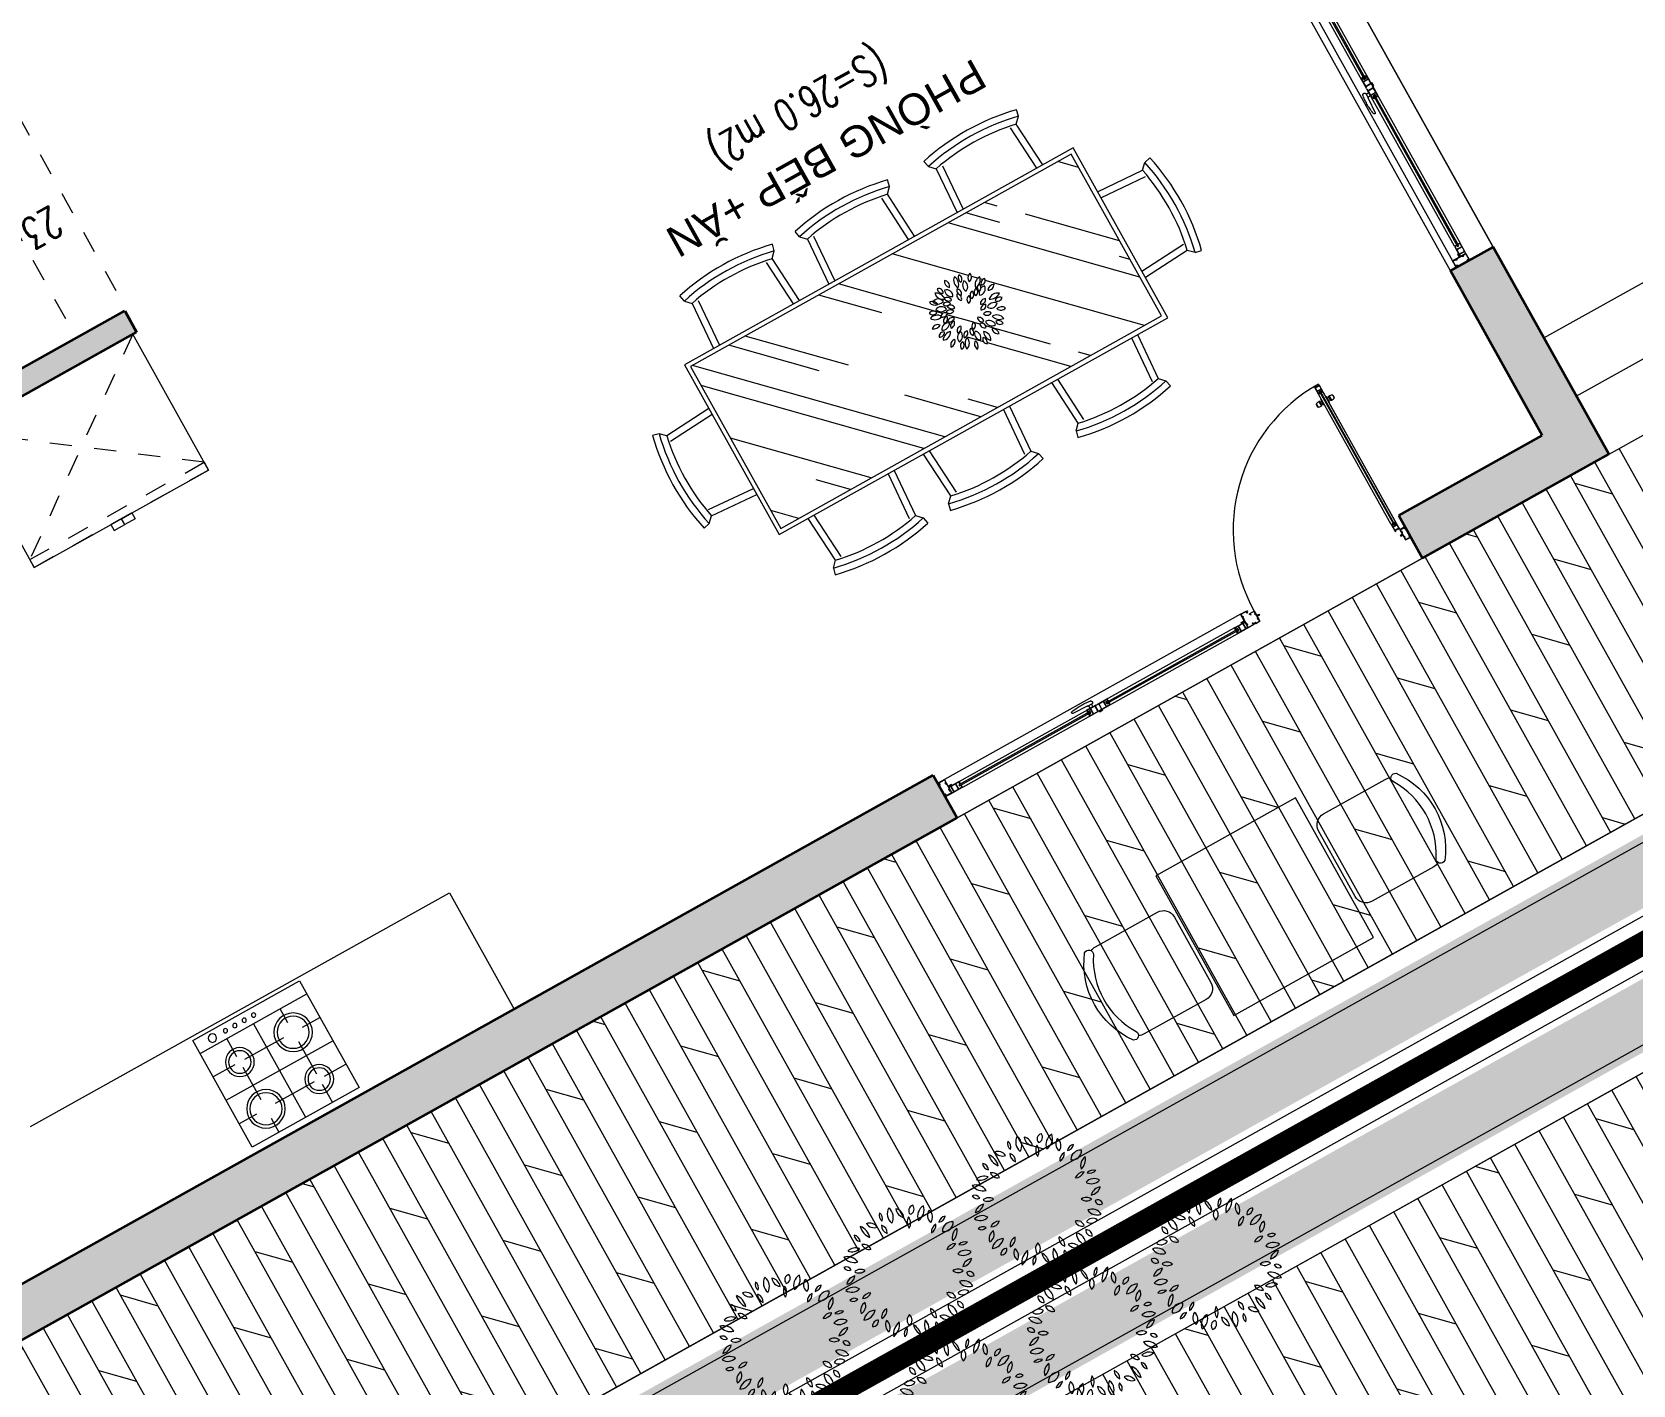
# Model space of a CAD drawing. Header units: millimetres. Extents: x 567980 to 569372, y 2065777 to 2066674.
# Drawn here: x 568990.6 to 568997.81, y 2066354.15 to 2066360.24 of the extents above; entities that cross this region are included whole.
import ezdxf
from ezdxf.enums import TextEntityAlignment as Align

# ---------------------------------------------------------------- set-up
doc = ezdxf.new("R2010")
doc.units = ezdxf.units.MM
for name, pattern in [('CENTER', [3, 1.5, -0.5, 0.5, -0.5]), ('DASHED2', [0.375, 0.25, -0.125]), ('HIDDEN', [0.75, 0.5, -0.25])]:
    doc.linetypes.add(name, pattern=pattern)
for name, color, linetype, lineweight in [('A-DIM', 251, 'Continuous', 15), ('A-HATCH', 251, 'Continuous', 5), ('A-TEXT', 7, 'Continuous', 18), ('A-TUONG', 255, 'Continuous', 35), ('boDnv', 54, 'Continuous', 25), ('E- RANH GIOI', 1, 'CENTER', 13), ('E- THAY', 9, 'Continuous', 20), ('E-Khuat', 251, 'DASHED2', 13), ('E-Manh', 251, 'Continuous', 13), ('i_Cay', 114, 'Continuous', 13), ('i_Hatch', 250, 'Continuous', 13), ('i_ThietBi', 32, 'Continuous', 13), ('LD-CUA', 146, 'Continuous', 13), ('LD-THAY', 9, 'Continuous', 13)]:
    doc.layers.add(name, color=color, linetype=linetype, lineweight=lineweight)
doc.layers.add('ChiaLo', color=128, linetype='CENTER')
doc.layers.add('loKBT', color=42, linetype='Continuous')
doc.styles.add('AA - Arial - Regular', font='arial.ttf', dxfattribs={"height": 250})
doc.styles.add('Dim roman', font='romans.shx', dxfattribs={"width": 0.7})

# ---------------------------------------------------------------- blocks, each defined once
blk = doc.blocks.new('NEN')
at = {"layer": 'ChiaLo', "ltscale": 5}
blk.add_lwpolyline([(407.9785, 44.494), (242.2673, -47.972)], dxfattribs=at)
at = {"layer": 'loKBT'}
for points in [[(293.221, 3.3628), (282.3054, -2.728), (292.0508, -20.1931), (302.9664, -14.1022)], [(302.9664, -14.1022), (292.0508, -20.1931), (301.7962, -37.6581), (312.7118, -31.5672)]]:
    blk.add_lwpolyline(points, close=True, dxfattribs=at)
blk = doc.blocks.new('A$C395E768C')
at = {"layer": 'i_ThietBi'}
for p, q in [((-125, -65.8), (-125, 0)), ((0, -438.6), (0, 0)), ((125, -85.5), (125, 0)), ((-168.9, -109.6), (-250, -109.6)), ((100.9, -109.6), (-81.1, -109.6)), ((149.1, -109.6), (250, -109.6)), ((-125, -304.8), (-125, -153.5)), ((125, -285.1), (125, -133.8)), ((-250, -219.3), (250, -219.3)), ((-149.1, -328.9), (-250, -328.9)), ((-125, -353.1), (-125, -438.6)), ((-100.9, -328.9), (81.1, -328.9)), ((125, -372.8), (125, -438.6)), ((168.9, -328.9), (250, -328.9)), ((-250, -438.6), (250, -438.6))]:
    blk.add_line(p, q, dxfattribs=at)
blk.add_lwpolyline([(250, -500), (250, 0), (-250, 0), (-250, -500)], close=True, dxfattribs=at)
for centre, radius in [((-125, -109.6), 78.9), ((-125, -109.6), 65.8), ((125, -109.6), 59.2), ((125, -109.6), 46.1), ((125, -328.9), 78.9), ((-125, -328.9), 59.2), ((-125, -328.9), 46.1), ((125, -328.9), 65.8), ((-175.4, -469.3), 17.5), ((-114, -469.3), 8.77), ((-70.2, -469.3), 8.77), ((-26.3, -469.3), 8.77), ((17.5, -469.3), 8.77)]:
    blk.add_circle(centre, radius, dxfattribs=at)
blk = doc.blocks.new('A$C33A8190A')
at = {"layer": 'i_ThietBi', "linetype": 'HIDDEN'}
for p, q in [((-899.9, 40), (0, 700)), ((-899.9, 700), (0, 40))]:
    blk.add_line(p, q, dxfattribs=at)
at = {"layer": 'i_ThietBi'}
blk.add_lwpolyline([(-899.9, 700), (0, 700), (0, 0), (-899.9, 0)], close=True, dxfattribs=at)
at = {"layer": 'i_ThietBi', "linetype": 'HIDDEN'}
for points in [[(-899.9, 0), (0, 0), (0, 40), (-899.9, 40)], [(-450, 0), (-504.5, 0), (-504.5, -30.7), (-450, -30.7)], [(-395.4, 0), (-395.4, -30.7), (-450, -30.7), (-450, 0)]]:
    blk.add_lwpolyline(points, close=True, dxfattribs=at)
blk = doc.blocks.new('A$C67F81534')
at = {"color": 2, "linetype": 'Continuous'}
for p, q in [((505, 2254.3), (498, 2284.3)), ((505, 2254.3), (530.4, 2228.3)), ((943.2, 2228.3), (968.5, 2254.3)), ((968.5, 2254.3), (975.6, 2284.3)), ((530.4, 2228.3), (515.4, 2003.6)), ((958.2, 2003.6), (943.2, 2228.3)), ((308.3, 2003.6), (308.3, 0)), ((1183.8, 2003.6), (308.3, 2003.6)), ((1183.8, 0), (1183.8, 2003.6)), ((57.7, 1864.1), (27.6, 1871.1)), ((57.7, 1864.1), (83.7, 1838.7)), ((83.7, 1838.7), (308.3, 1853.7)), ((1408.5, 1838.7), (1183.8, 1853.7)), ((1434.4, 1864.1), (1408.5, 1838.7)), ((1434.4, 1864.1), (1464.5, 1871.1)), ((57.7, 1400.6), (27.6, 1393.5)), ((83.7, 1425.9), (57.7, 1400.6)), ((308.3, 1410.9), (83.7, 1425.9)), ((1183.8, 1410.9), (1408.5, 1425.9)), ((1408.5, 1425.9), (1434.4, 1400.6)), ((1434.4, 1400.6), (1464.5, 1393.5)), ((57.7, 1269.6), (27.6, 1276.6)), ((57.7, 1269.6), (83.7, 1244.3)), ((83.7, 1244.3), (308.3, 1259.2)), ((1408.5, 1244.3), (1183.8, 1259.2)), ((1434.4, 1269.6), (1408.5, 1244.3)), ((1434.4, 1269.6), (1464.5, 1276.6)), ((57.7, 806.1), (27.6, 799)), ((83.7, 831.4), (57.7, 806.1)), ((308.3, 816.4), (83.7, 831.4)), ((1183.8, 816.4), (1408.5, 831.4)), ((1408.5, 831.4), (1434.4, 806.1)), ((1434.4, 806.1), (1464.5, 799)), ((64.2, 608.8), (34.2, 615.8)), ((64.2, 608.8), (90.2, 583.5)), ((90.2, 583.5), (308.3, 598)), ((1401.9, 583.5), (1183.8, 598)), ((1427.9, 608.8), (1401.9, 583.5)), ((1427.9, 608.8), (1458, 615.8)), ((64.2, 145.3), (34.2, 138.2)), ((90.2, 170.6), (64.2, 145.3)), ((308.3, 156.1), (90.2, 170.6)), ((1183.8, 156.1), (1401.9, 170.6)), ((1401.9, 170.6), (1427.9, 145.3)), ((1427.9, 145.3), (1458, 138.2)), ((308.3, 0), (1183.8, 0)), ((530.4, -224.6), (515.4, 0)), ((958.2, 0), (943.2, -224.6)), ((505, -250.6), (498, -280.7)), ((505, -250.6), (530.4, -224.6)), ((943.2, -224.6), (968.5, -250.6)), ((968.5, -250.6), (975.6, -280.7))]:
    blk.add_line(p, q, dxfattribs=at)
at = {"color": 8, "linetype": 'Continuous'}
for p, q in [((561.2, 2226.2), (546.4, 2003.6)), ((328.9, 1983), (328.9, 20.6)), ((1163.2, 1983), (328.9, 1983)), ((1163.2, 20.6), (1163.2, 1983)), ((85.8, 1807.9), (308.3, 1822.7)), ((1406.4, 1807.9), (1183.8, 1822.7)), ((308.3, 1441.9), (85.8, 1456.7)), ((85.8, 1213.4), (308.3, 1228.3)), ((1406.4, 1213.4), (1183.8, 1228.3)), ((308.3, 847.4), (85.8, 862.2)), ((328.9, 20.6), (1163.2, 20.6)), ((561.2, -222.6), (546.4, 0))]:
    blk.add_line(p, q, dxfattribs=at)
at = {"color": 8}
for p, q in [((927.2, 2003.6), (912.4, 2226.2)), ((328.9, 1245.9), (1066.1, 1983)), ((328.9, 1890.8), (421.2, 1983)), ((328.9, 1517.4), (794.6, 1983)), ((328.9, 1138.4), (1163.2, 1972.7)), ((328.9, 1624.9), (442.4, 1738.4)), ((863.9, 1486.7), (1163.2, 1786)), ((821.5, 1359.4), (1163.2, 1701.2)), ((1183.8, 1441.9), (1406.4, 1456.7)), ((954.4, 1113.3), (1163.2, 1322.2)), ((328.9, 951.7), (581, 1203.8)), ((818.5, 875.6), (1163.2, 1220.3)), ((818.5, 875.6), (1163.2, 1220.3)), ((328.9, 866.9), (425.5, 963.4)), ((911.5, 691.4), (1163.2, 943.1)), ((618.3, 777.2), (671.5, 830.5)), ((716.9, 774), (805, 862.1)), ((716.9, 774), (805, 862.1)), ((1183.8, 847.4), (1406.4, 862.2)), ((328.9, 487.9), (605.3, 764.3)), ((462.2, 519.3), (676.9, 734)), ((524.5, 581.6), (676.9, 734)), ((695.7, 752.8), (714.3, 771.4)), ((695.7, 752.8), (714.3, 771.4)), ((529.2, 20.6), (1163.2, 654.6)), ((864.5, 644.4), (872.2, 652.1)), ((880.2, 660.1), (901.6, 681.5)), ((328.9, 108.8), (855.8, 635.7)), ((92.3, 552.6), (308.3, 567)), ((1050.6, 451.5), (1163.2, 564.1)), ((1399.9, 552.6), (1183.8, 567)), ((1121.3, 426), (1163.2, 468)), ((328.9, 386), (368.9, 426)), ((715.9, 20.6), (1027.9, 332.7)), ((308.3, 187), (92.3, 201.4)), ((1183.8, 187), (1399.9, 201.4)), ((1094.9, 20.6), (1163.2, 89)), ((619.7, 20.6), (654.6, 55.5)), ((927.2, 0), (912.4, -222.6))]:
    blk.add_line(p, q, dxfattribs=at)
at = {"color": 2, "linetype": 'Continuous'}
for centre, radius, start, end in [((736.8, 1266.1), 1045.8, 76.80048, 103.19952), ((736.8, 1266.1), 984, 77.89045, 102.10955), ((1045.8, 1632.3), 1045.8, 166.80048, 193.19952), ((1045.8, 1632.3), 1014.9, 166.80048, 193.19952), ((1045.8, 1632.3), 984, 167.89045, 192.10955), ((446.3, 1632.3), 984, 347.89045, 12.10955), ((446.3, 1632.3), 1045.8, 346.80048, 13.19952), ((1045.8, 1037.8), 1045.8, 166.80048, 193.19952), ((1045.8, 1037.8), 1014.9, 166.80048, 193.19952), ((1045.8, 1037.8), 984, 167.89045, 192.10955), ((446.3, 1037.8), 984, 347.89045, 12.10955), ((446.3, 1037.8), 1045.8, 346.80048, 13.19952), ((1052.4, 377), 1045.8, 166.80048, 193.19952), ((1052.4, 377), 1014.9, 166.80048, 193.19952), ((1052.4, 377), 984, 167.89045, 192.10955), ((439.8, 377), 984, 347.89045, 12.10955), ((439.8, 377), 1014.9, 346.80048, 13.19952), ((439.8, 377), 1045.8, 346.80048, 13.19952), ((736.8, 737.5), 1045.8, 256.80048, 283.19952), ((736.8, 737.5), 984, 257.89045, 282.10955)]:
    blk.add_arc(centre, radius, start, end, dxfattribs=at)
at = {"color": 8, "linetype": 'Continuous'}
for centre, start, end in [((736.8, 1266.1), 76.80048, 103.19952), ((446.3, 1632.3), 346.80048, 13.19952), ((446.3, 1037.8), 346.80048, 13.19952), ((736.8, 737.5), 256.80048, 283.19952)]:
    blk.add_arc(centre, 1014.9, start, end, dxfattribs=at)
at = {"color": 8}
for centre, radius, start, end in [((753.3, 929.5), 23.7, 148.79078, 240.76243), ((726.3, 922.4), 20.5, 318.64093, 70.91228), ((804.4, 929.1), 30.9, 137.03102, 215.07005), ((762.9, 932), 26.2, 308.1934, 43.90767), ((642.9, 859), 20.5, 358.64093, 110.91228), ((659, 881.8), 23.7, 188.79078, 280.76243), ((664.8, 889.8), 26.2, 348.1934, 83.90767), ((698.5, 914.3), 30.9, 177.03102, 255.07005), ((678.3, 844.7), 29.1, 358.57828, 107.9127), ((701.4, 875.7), 32.2, 185.83303, 280.65795), ((747, 917.8), 37.6, 156.03847, 244.43592), ((688.2, 896.2), 44.3, 343.98657, 56.48783), ((764.9, 871.1), 23.2, 171.2967, 266.12163), ((743.2, 853.7), 20.9, 344.04195, 93.37638), ((781.8, 897.6), 32.2, 145.83303, 240.65795), ((744.3, 888.8), 29.1, 318.57828, 67.9127), ((791.2, 856.4), 23.2, 131.2967, 226.12163), ((763.4, 857), 20.9, 304.04195, 53.37638), ((799.1, 887.8), 23.2, 171.2967, 266.12163), ((777.4, 870.4), 20.9, 344.04195, 93.37638), ((825.4, 873.1), 23.2, 131.2967, 226.12163), ((843.8, 900.6), 37.6, 116.03847, 204.43592), ((797.6, 873.7), 20.9, 304.04195, 53.37638), ((784.9, 921.8), 44.3, 303.98657, 16.48783), ((857.6, 862.7), 32.2, 105.83303, 200.65795), ((823.1, 880.1), 29.1, 278.57828, 27.9127), ((856.2, 905.5), 23.7, 108.79078, 200.76243), ((831, 917.4), 20.5, 278.64093, 30.91228), ((894.6, 858.1), 32.2, 105.83303, 200.65795), ((865.2, 901.2), 26.2, 268.1934, 3.90767), ((895.1, 872.4), 30.9, 97.03102, 175.07005), ((860.1, 875.5), 29.1, 278.57828, 27.9127), ((616.8, 794.5), 26.2, 28.1934, 123.90767), ((626.8, 834.8), 30.9, 217.03102, 295.07005), ((630.6, 814.3), 44.3, 23.98657, 96.48783), ((661.7, 868.7), 37.6, 196.03847, 284.43592), ((656.1, 768.6), 29.1, 38.57828, 147.9127), ((680.2, 789.2), 20.9, 24.04195, 133.37638), ((685.7, 816.5), 23.2, 211.2967, 306.12163), ((698.6, 839.8), 23.2, 171.2967, 266.12163), ((676.9, 822.4), 20.9, 344.04195, 93.37638), ((731.2, 855.6), 23.2, 171.2967, 266.12163), ((709.5, 838.3), 20.9, 344.04195, 93.37638), ((821.8, 838.4), 20.9, 104.04195, 213.37638), ((795.9, 848.5), 23.2, 291.2967, 26.12163), ((837.7, 818.4), 23.2, 91.2967, 186.12163), ((816.8, 836.8), 20.9, 264.04195, 13.37638), ((858.8, 833.8), 20.9, 104.04195, 213.37638), ((832.9, 843.9), 23.2, 291.2967, 26.12163), ((874.7, 813.8), 23.2, 91.2967, 186.12163), ((853.8, 832.1), 20.9, 264.04195, 13.37638), ((893.2, 787.3), 32.2, 65.83303, 160.65795), ((877.9, 822.8), 29.1, 238.57828, 347.9127), ((907, 825.2), 37.6, 76.03847, 164.43592), ((875.5, 879.3), 44.3, 263.98657, 336.48783), ((919.6, 821), 23.7, 68.79078, 160.76243), ((907.9, 846.3), 20.5, 238.64093, 350.91228), ((928.1, 770.6), 30.9, 57.03102, 135.07005), ((923.7, 811.9), 26.2, 228.1934, 323.90767), ((619.8, 756.8), 20.5, 38.64093, 150.91228), ((617.5, 784.6), 23.7, 228.79078, 320.76243), ((639.1, 714.7), 44.3, 63.98657, 136.48783), ((627.9, 776.3), 37.6, 236.03847, 324.43592), ((653.9, 807.2), 32.2, 225.83303, 320.65795), ((688, 696), 29.1, 78.57828, 187.9127), ((661.5, 724.1), 32.2, 265.83303, 0.65795), ((689.3, 732.8), 20.9, 64.04195, 173.37638), ((676, 757.2), 23.2, 251.2967, 346.12163), ((694.6, 767.9), 23.2, 11.2967, 106.12163), ((709, 791.6), 20.9, 184.04195, 293.37638), ((717.8, 729), 20.9, 64.04195, 173.37638), ((704.4, 753.4), 23.2, 251.2967, 346.12163), ((808.9, 729.3), 23.2, 11.2967, 106.12163), ((823.3, 753), 20.9, 184.04195, 293.37638), ((819.5, 707.1), 23.2, 11.2967, 106.12163), ((833.9, 730.8), 20.9, 184.04195, 293.37638), ((848.8, 759.4), 23.2, 51.2967, 146.12163), ((844.6, 786.9), 20.9, 224.04195, 333.37638), ((869.3, 748.7), 23.2, 51.2967, 146.12163), ((865.1, 776.2), 20.9, 224.04195, 333.37638), ((872, 706.7), 32.2, 25.83303, 120.65795), ((883.1, 743.7), 29.1, 198.57828, 307.9127), ((906.9, 726.8), 37.6, 36.03847, 124.43592), ((917.5, 788.5), 44.3, 223.98657, 296.48783), ((913.9, 715.5), 23.7, 28.79078, 120.76243), ((921.2, 742.4), 20.5, 198.64093, 310.91228), ((641.3, 690.6), 26.2, 68.1934, 163.90767), ((623, 727.9), 30.9, 257.03102, 335.07005), ((667.9, 663.6), 20.5, 78.64093, 190.91228), ((648.2, 683.5), 23.7, 268.79078, 0.76243), ((709.7, 643.7), 44.3, 103.98657, 176.48783), ((661.5, 683.8), 37.6, 276.03847, 4.43592), ((726.8, 626.7), 26.2, 108.1934, 203.90767), ((688.8, 643.6), 30.9, 297.03102, 15.07005), ((732.6, 695.5), 20.9, 104.04195, 213.37638), ((706.7, 705.6), 23.2, 291.2967, 26.12163), ((759.1, 660.9), 29.1, 118.57828, 227.9127), ((720.8, 665.4), 32.2, 305.83303, 40.65795), ((766.5, 705.8), 20.9, 144.04195, 253.37638), ((740.2, 696.9), 23.2, 331.2967, 66.12163), ((809.3, 634.8), 44.3, 143.98657, 216.48783), ((789.7, 694.7), 20.9, 144.04195, 253.37638), ((763.3, 685.8), 23.2, 331.2967, 66.12163), ((746.7, 634.5), 37.6, 316.03847, 44.43592), ((836.2, 679.7), 29.1, 158.57828, 267.9127), ((803.9, 658.6), 32.2, 345.83303, 80.65795), ((822, 684.9), 23.2, 11.2967, 106.12163), ((836.4, 708.7), 20.9, 184.04195, 293.37638), ((832.6, 662.7), 23.2, 11.2967, 106.12163), ((847, 686.5), 20.9, 184.04195, 293.37638), ((864.6, 654.3), 20.5, 158.64093, 270.91228), ((841.6, 638.3), 23.7, 348.79078, 80.76243), ((891.4, 692), 44.3, 183.98657, 256.48783), ((843.6, 651.5), 37.6, 356.03847, 84.43592), ((888, 671.4), 30.9, 17.03102, 95.07005), ((911.2, 705.9), 26.2, 188.1934, 283.90767), ((764.5, 623.2), 20.5, 118.64093, 230.91228), ((736.7, 625.7), 23.7, 308.79078, 40.76243), ((833.4, 632.7), 26.2, 148.1934, 243.90767), ((793.4, 621.2), 30.9, 337.03102, 55.07005)]:
    blk.add_arc(centre, radius, start, end, dxfattribs=at)
blk = doc.blocks.new('kkkk')
h = blk.add_hatch(color=250)
edge = h.paths.add_edge_path()
edge.add_line((333058.8, 105336.6), (333060.3, 105336.6))
edge.add_line((333060.3, 105336.6), (333060.3, 105341.6))
edge.add_line((333060.3, 105341.6), (333061.8, 105341.6))
edge.add_line((333061.8, 105341.6), (333061.8, 105371.6))
edge.add_line((333061.8, 105371.6), (333027.5, 105371.6))
edge.add_line((333027.5, 105371.6), (333027.5, 105386.6))
edge.add_line((333027.5, 105386.6), (333022.2, 105386.6))
edge.add_line((333022.2, 105386.6), (333022.2, 105383.6))
edge.add_line((333022.2, 105383.6), (333023.7, 105383.6))
edge.add_line((333023.7, 105383.6), (333023.7, 105385.1))
edge.add_line((333023.7, 105385.1), (333026, 105385.1))
edge.add_line((333026, 105385.1), (333026, 105378.1))
edge.add_line((333026, 105378.1), (333023.7, 105378.1))
edge.add_line((333023.7, 105378.1), (333023.7, 105379.6))
edge.add_line((333023.7, 105379.6), (333022.2, 105379.6))
edge.add_line((333022.2, 105379.6), (333022.2, 105376.6))
edge.add_line((333022.2, 105376.6), (333026, 105376.6))
edge.add_line((333026, 105376.6), (333026, 105371.6))
edge.add_line((333026, 105371.6), (332991.8, 105371.6))
edge.add_line((332991.8, 105371.6), (332991.8, 105341.6))
edge.add_line((332991.8, 105341.6), (332993.3, 105341.6))
edge.add_line((332993.3, 105341.6), (332993.3, 105336.6))
edge.add_line((332993.3, 105336.6), (332994.8, 105336.6))
edge.add_line((332994.8, 105336.6), (332994.8, 105341.6))
edge.add_line((332994.8, 105341.6), (333002.3, 105341.6))
edge.add_line((333002.3, 105341.6), (333002.3, 105343.1))
edge.add_line((333002.3, 105343.1), (332993.3, 105343.1))
edge.add_line((332993.3, 105343.1), (332993.3, 105370.1))
edge.add_line((332993.3, 105370.1), (333006.9, 105370.1))
edge.add_arc((333010, 105367.6), 3.97, 141.52264, 210)
edge.add_line((333006.6, 105365.7), (333007.9, 105366.4))
edge.add_arc((333010, 105367.6), 2.47, -390, -150, ccw=False)
edge.add_line((333012.1, 105366.4), (333013.4, 105365.7))
edge.add_arc((333010, 105367.6), 3.97, -30, 38.47736)
edge.add_line((333013.1, 105370.1), (333040.4, 105370.1))
edge.add_arc((333043.5, 105367.6), 3.97, 141.52264, 210)
edge.add_line((333040.1, 105365.7), (333041.4, 105366.4))
edge.add_arc((333043.5, 105367.6), 2.47, -390, -150, ccw=False)
edge.add_line((333045.6, 105366.4), (333046.9, 105365.7))
edge.add_arc((333043.5, 105367.6), 3.97, -30, 38.47736)
edge.add_line((333046.6, 105370.1), (333060.3, 105370.1))
edge.add_line((333060.3, 105370.1), (333060.3, 105343.1))
edge.add_line((333060.3, 105343.1), (333051.3, 105343.1))
edge.add_line((333051.3, 105343.1), (333051.3, 105341.6))
edge.add_line((333051.3, 105341.6), (333058.8, 105341.6))
edge.add_line((333058.8, 105341.6), (333058.8, 105336.6))
blk.add_lwpolyline([(333026, 105378.1), (333026, 105385.1), (333023.7, 105385.1), (333023.7, 105383.6), (333022.2, 105383.6), (333022.2, 105386.6), (333027.5, 105386.6), (333027.5, 105371.6), (333061.8, 105371.6), (333061.8, 105341.6), (333060.3, 105341.6), (333060.3, 105336.6), (333058.8, 105336.6), (333058.8, 105341.6), (333051.3, 105341.6), (333051.3, 105343.1), (333060.3, 105343.1), (333060.3, 105370.1), (333046.6, 105370.1, -0.30801), (333046.9, 105365.7), (333045.6, 105366.4, 1.732051), (333041.4, 105366.4), (333040.1, 105365.7, -0.30801), (333040.4, 105370.1), (333013.1, 105370.1, -0.30801), (333013.4, 105365.7), (333012.1, 105366.4, 1.732051), (333007.9, 105366.4), (333006.6, 105365.7, -0.30801), (333006.9, 105370.1), (332993.3, 105370.1), (332993.3, 105343.1), (333002.3, 105343.1), (333002.3, 105341.6), (332994.8, 105341.6), (332994.8, 105336.6), (332993.3, 105336.6), (332993.3, 105341.6), (332991.8, 105341.6), (332991.8, 105371.6), (333026, 105371.6), (333026, 105376.6), (333022.2, 105376.6), (333022.2, 105379.6), (333023.7, 105379.6), (333023.7, 105378.1)], format="xyb", close=True)
blk = doc.blocks.new('ccccc')
h = blk.add_hatch(color=250)
h.paths.add_polyline_path([(333034.3, 105325.3), (333084.3, 105325.3), (333084.3, 105326.8), (333077.7, 105326.8), (333077.7, 105353.8), (333084.3, 105353.8), (333084.3, 105355.3), (333034.3, 105355.3), (333034.3, 105346.7), (333035.8, 105346.7), (333035.8, 105353.8), (333052.1, 105353.8), (333052.1, 105326.8), (333035.8, 105326.8), (333035.8, 105333.9), (333034.3, 105333.9)])
h.paths.add_polyline_path([(333053.6, 105326.8), (333053.6, 105353.8), (333076.2, 105353.8), (333076.2, 105326.8)], flags=16)
for p, q in [((333034.3, 105346.7), (333035.8, 105346.7)), ((333034.3, 105333.9), (333035.8, 105333.9)), ((333052.1, 105353.8), (333052.1, 105326.8)), ((333053.6, 105353.8), (333053.6, 105326.8)), ((333076.2, 105353.8), (333076.2, 105326.8)), ((333077.7, 105353.8), (333077.7, 105326.8)), ((333084.3, 105355.3), (333084.3, 105353.8)), ((333084.3, 105326.8), (333084.3, 105325.3))]:
    blk.add_line(p, q)
for points in [[(333084.3, 105355.3), (333034.3, 105355.3), (333034.3, 105346.7)], [(333034.3, 105333.9), (333034.3, 105325.3), (333084.3, 105325.3)], [(333052.1, 105353.8), (333035.8, 105353.8), (333035.8, 105346.7)], [(333035.8, 105333.9), (333035.8, 105326.8), (333052.1, 105326.8)], [(333076.2, 105353.8), (333053.6, 105353.8)], [(333053.6, 105326.8), (333076.2, 105326.8)], [(333084.3, 105353.8), (333077.7, 105353.8)], [(333077.7, 105326.8), (333084.3, 105326.8)]]:
    blk.add_lwpolyline(points)
blk = doc.blocks.new('dasdsd')
at = {"linetype": 'HIDDEN', "ltscale": 0.05}
for p, q in [((-9.6, -15.9), (-9.6, 0)), ((9.6, 0), (-9.6, 0)), ((9.6, -15.9), (9.6, 0)), ((-16.3, -18.9), (-107.9, -23.1)), ((-10.5, -16.1), (-15.5, -18.7)), ((9.6, -15.9), (-9.6, -15.9))]:
    blk.add_line(p, q, dxfattribs=at)
for centre, radius, start, end in [((-106.3, -28.1), 5.22, 108.24331, 251.75669), ((-41, 286.6), 326.6, 258.17519, 278.89962), ((-16.3, -17), 1.95, 270, 297.19267), ((-9.6, -17.9), 1.95, 90, 117.19267), ((9.6, -26), 10.1, 270, 90)]:
    blk.add_arc(centre, radius, start, end, dxfattribs=at)
blk = doc.blocks.new('fffsf')
h = blk.add_hatch(color=250)
h.paths.add_polyline_path([(333183.8, 105395.8), (333133.8, 105395.8), (333133.8, 105394.3), (333140.5, 105394.3), (333140.5, 105367.3), (333133.8, 105367.3), (333133.8, 105364.3), (333118.8, 105364.3), (333118.8, 105361.3), (333135.3, 105361.3), (333135.3, 105365.8), (333183.8, 105365.8), (333183.8, 105374.4), (333182.3, 105374.4), (333182.3, 105367.3), (333166, 105367.3), (333166, 105394.3), (333182.3, 105394.3), (333182.3, 105387.2), (333183.8, 105387.2)])
h.paths.add_polyline_path([(333164.5, 105394.3), (333164.5, 105367.3), (333142, 105367.3), (333142, 105394.3)], flags=16)
for p, q in [((333133.8, 105395.8), (333133.8, 105394.3)), ((333140.5, 105394.3), (333140.5, 105367.3)), ((333142, 105394.3), (333142, 105367.3)), ((333164.5, 105394.3), (333164.5, 105367.3)), ((333166, 105394.3), (333166, 105367.3)), ((333183.8, 105387.2), (333182.3, 105387.2)), ((333183.8, 105374.4), (333182.3, 105374.4))]:
    blk.add_line(p, q)
for points in [[(333133.8, 105395.8), (333183.8, 105395.8), (333183.8, 105387.2)], [(333133.8, 105394.3), (333140.5, 105394.3)], [(333142, 105394.3), (333164.5, 105394.3)], [(333166, 105394.3), (333182.3, 105394.3), (333182.3, 105387.2)], [(333183.8, 105374.4), (333183.8, 105365.8), (333135.3, 105365.8), (333135.3, 105361.3), (333118.8, 105361.3)], [(333133.8, 105367.3), (333133.8, 105364.3), (333118.8, 105364.3), (333118.8, 105361.3)], [(333140.5, 105367.3), (333133.8, 105367.3)], [(333164.5, 105367.3), (333142, 105367.3)], [(333182.3, 105374.4), (333182.3, 105367.3), (333166, 105367.3)]]:
    blk.add_lwpolyline(points)
blk = doc.blocks.new('*U460')
for points in [[(88.4, 82.2), (88.4, 80.6), (77.2, 80.6), (77.2, 69.4), (88.4, 69.4), (88.4, 67.8, 0.240391), (91.1, 72), (80.2, 72), (80.2, 78), (91.1, 78, 0.240391)], [(745.2, 82.2), (745.2, 80.6), (756.4, 80.6), (756.4, 69.4), (745.2, 69.4), (745.2, 67.8, -0.240391), (742.5, 72), (753.4, 72), (753.4, 78), (742.5, 78, -0.240391)], [(851, 82.2), (851, 80.6), (839.8, 80.6), (839.8, 69.4), (851, 69.4), (851, 67.8, 0.240391), (853.8, 72), (842.8, 72), (842.8, 78), (853.8, 78, 0.240391)]]:
    blk.add_hatch(color=250).paths.add_polyline_path(points)
for p, q in [((795.6, 90), (44.5, 90)), ((795.6, 90), (88, 90)), ((800.6, 90), (1508.3, 90)), ((35, 20), (1561.3, 20)), ((88, 60), (795.6, 60)), ((1508.3, 60), (800.6, 60))]:
    blk.add_line(p, q)
for points in [[(88.4, 82.2), (88.4, 80.6), (77.2, 80.6), (77.2, 69.4), (88.4, 69.4), (88.4, 67.8, 0.240391), (91.1, 72), (80.2, 72), (80.2, 78), (91.1, 78, 0.240391)], [(745.2, 82.2), (745.2, 80.6), (756.4, 80.6), (756.4, 69.4), (745.2, 69.4), (745.2, 67.8, -0.240391), (742.5, 72), (753.4, 72), (753.4, 78), (742.5, 78, -0.240391)], [(851, 82.2), (851, 80.6), (839.8, 80.6), (839.8, 69.4), (851, 69.4), (851, 67.8, 0.240391), (853.8, 72), (842.8, 72), (842.8, 78), (853.8, 78, 0.240391)]]:
    blk.add_lwpolyline(points, format="xyb", close=True)
for points in [[(753.4, 72), (80.2, 72), (80.2, 78), (753.4, 78)], [(842.8, 72), (1516.1, 72), (1516.1, 78), (842.8, 78)]]:
    blk.add_lwpolyline(points, close=True)
at = {"rotation": 270}
blk.add_blockref('kkkk', (-105336.6, 333081.8), dxfattribs=at)
at = {"xscale": -1}
for name, p, rotation in [('ccccc', (333122.3, -105265.3), 359.9999999999902), ('fffsf', (-332333.2, 105455.8), 180.0000000001608), ('kkkk', (106932.9, 333081.8), 90)]:
    blk.add_blockref(name, p, dxfattribs=dict(at, rotation=rotation))
for p in [(-332288.7, -105265.3), (-331526.1, -105265.3)]:
    blk.add_blockref('ccccc', p)
at = {"xscale": -0.8000000000000002, "yscale": 0.8, "zscale": 0.8}
blk.add_blockref('dasdsd', (825.6, 60), dxfattribs=at)
blk = doc.blocks.new('khoatron')
for p, q in [((0, 0), (0, -5)), ((50, 0), (50, -5)), ((50, -5), (0, -5)), ((5, -26), (45, -26)), ((11, -50), (39, -50)), ((13, -18), (37, -18)), ((15, -5), (15, -18)), ((15, -53), (35, -53)), ((35, -5), (35, -18))]:
    blk.add_line(p, q)
for centre, radius, start, end in [((13, -26), 8, 90, 181.2265), ((62, -25), 56.7, 181.2265, 206.0712), ((15, -48), 5, 202.1175, 270), ((35, -48), 5, 270, 337.8825), ((37, -26), 8, 358.7735, 90), ((-12, -25), 56.7, 333.9288, 358.7735)]:
    blk.add_arc(centre, radius, start, end)
blk = doc.blocks.new('*U516')
for points in [[(42.8, -33.4), (44.4, -33.4), (44.4, -22.2), (55.6, -22.2), (55.6, -33.4), (57.2, -33.4, -0.240391), (53, -36.1), (53, -25.2), (47, -25.2), (47, -36.1, -0.240391)], [(42.8, -928.3), (44.4, -928.3), (44.4, -939.5), (55.6, -939.5), (55.6, -928.3), (57.2, -928.3, 0.240391), (53, -925.5), (53, -936.5), (47, -936.5), (47, -925.5, 0.240391)]]:
    blk.add_hatch(color=250).paths.add_polyline_path(points)
for p, q in [((35, -928.7), (35, 10.5)), ((35, -921.7), (35, -33)), ((65, -33), (65, -928.7))]:
    blk.add_line(p, q)
for points in [[(42.8, -33.4), (44.4, -33.4), (44.4, -22.2), (55.6, -22.2), (55.6, -33.4), (57.2, -33.4, -0.240391), (53, -36.1), (53, -25.2), (47, -25.2), (47, -36.1, -0.240391)], [(42.8, -928.3), (44.4, -928.3), (44.4, -939.5), (55.6, -939.5), (55.6, -928.3), (57.2, -928.3, 0.240391), (53, -925.5), (53, -936.5), (47, -936.5), (47, -925.5, 0.240391)]]:
    blk.add_lwpolyline(points, format="xyb", close=True)
blk.add_lwpolyline([(53, -936.5), (53, -25.2), (47, -25.2), (47, -936.5)], close=True)
blk.add_arc((35, 20), 1001.7, 270.10392, 0)
at = {"xscale": -1}
for name, p, rotation in [('kkkk', (-105336.6, -332971.8), 270), ('ccccc', (105390.3, 332105.6), 89.99999999993629)]:
    blk.add_blockref(name, p, dxfattribs=dict(at, rotation=rotation))
for name, p, rotation in [('ccccc', (105390.3, -333067.3), 89.99999999993624), ('kkkk', (106408.3, -332971.8), 90)]:
    blk.add_blockref(name, p, dxfattribs=dict(rotation=rotation))
at = {"yscale": 0.8, "zscale": 0.8}
for p, xscale, rotation in [((35, -893.7), -0.8, 269.9999999999363), ((65, -893.7), 0.8, 89.99999999993624)]:
    blk.add_blockref('khoatron', p, dxfattribs=dict(at, xscale=xscale, rotation=rotation))
blk = doc.blocks.new('*U487')
for points in [[(88.4, 82.2), (88.4, 80.6), (77.2, 80.6), (77.2, 69.4), (88.4, 69.4), (88.4, 67.8, 0.240391), (91.1, 72), (80.2, 72), (80.2, 78), (91.1, 78, 0.240391)], [(847.1, 82.2), (847.1, 80.6), (858.3, 80.6), (858.3, 69.4), (847.1, 69.4), (847.1, 67.8, -0.240391), (844.4, 72), (855.3, 72), (855.3, 78), (844.4, 78, -0.240391)], [(952.9, 82.2), (952.9, 80.6), (941.7, 80.6), (941.7, 69.4), (952.9, 69.4), (952.9, 67.8, 0.240391), (955.6, 72), (944.7, 72), (944.7, 78), (955.6, 78, 0.240391)]]:
    blk.add_hatch(color=250).paths.add_polyline_path(points)
for p, q in [((897.5, 90), (44.5, 90)), ((897.5, 90), (88, 90)), ((902.5, 90), (1712, 90)), ((35, 20), (1765, 20)), ((88, 60), (897.5, 60)), ((1712, 60), (902.5, 60))]:
    blk.add_line(p, q)
for points in [[(88.4, 82.2), (88.4, 80.6), (77.2, 80.6), (77.2, 69.4), (88.4, 69.4), (88.4, 67.8, 0.240391), (91.1, 72), (80.2, 72), (80.2, 78), (91.1, 78, 0.240391)], [(847.1, 82.2), (847.1, 80.6), (858.3, 80.6), (858.3, 69.4), (847.1, 69.4), (847.1, 67.8, -0.240391), (844.4, 72), (855.3, 72), (855.3, 78), (844.4, 78, -0.240391)], [(952.9, 82.2), (952.9, 80.6), (941.7, 80.6), (941.7, 69.4), (952.9, 69.4), (952.9, 67.8, 0.240391), (955.6, 72), (944.7, 72), (944.7, 78), (955.6, 78, 0.240391)]]:
    blk.add_lwpolyline(points, format="xyb", close=True)
for points in [[(855.3, 72), (80.2, 72), (80.2, 78), (855.3, 78)], [(944.7, 72), (1719.8, 72), (1719.8, 78), (944.7, 78)]]:
    blk.add_lwpolyline(points, close=True)
at = {"rotation": 270}
blk.add_blockref('kkkk', (-105336.6, 333081.8), dxfattribs=at)
at = {"xscale": -1}
for name, p, rotation in [('ccccc', (333122.3, -105265.3), 359.9999999999902), ('fffsf', (-332231.3, 105455.8), 180.0000000001608), ('kkkk', (107136.6, 333081.8), 90)]:
    blk.add_blockref(name, p, dxfattribs=dict(at, rotation=rotation))
for p in [(-332186.8, -105265.3), (-331322.3, -105265.3)]:
    blk.add_blockref('ccccc', p)
at = {"xscale": -0.8000000000000002, "yscale": 0.8, "zscale": 0.8}
blk.add_blockref('dasdsd', (927.5, 60), dxfattribs=at)
blk = doc.blocks.new('TANG 1 BT1')
at = {"layer": 'A-HATCH'}
h = blk.add_hatch(color=256, dxfattribs=at)
h.dxf.hatch_style = 1
h.paths.add_polyline_path([(7158834.4, 839216.9), (7158834.4, 837891.9), (7159054.4, 837891.9), (7159054.4, 839436.9), (7153914.4, 839436.9), (7153914.4, 839216.9)])
h.paths.add_polyline_path([(7150554.4, 839436.9), (7150554.3, 838368.7), (7150774.3, 838368.7), (7150774.4, 839216.9), (7151514.4, 839216.9), (7151514.4, 839436.9)])
h.paths.add_polyline_path([(7150774.3, 836568.7), (7150554.3, 836568.7), (7150554.4, 835616.9), (7151104.3, 835616.9), (7151104.3, 835319.5), (7151324.3, 835319.5), (7151324.3, 835616.9), (7152824.3, 835616.9), (7152824.3, 833426.9), (7152714.3, 833426.9), (7152714.3, 833316.9), (7152934.3, 833316.9), (7152934.3, 835726.9), (7150774.4, 835726.9)])
h.paths.add_polyline_path([(7151324.3, 834519.5), (7151104.3, 834519.5), (7151104.3, 832826.9), (7151324.3, 832826.9), (7151324.3, 833316.9), (7151914.3, 833316.9), (7151914.3, 833426.9), (7151324.3, 833426.9)])
h.paths.add_polyline_path([(7158834.4, 835616.9), (7158834.4, 834616.9), (7159054.4, 834616.9), (7159054.4, 835946.9), (7159054.4, 837091.9), (7158834.4, 837091.9), (7158834.4, 836041.9), (7158234.4, 836041.9), (7158234.4, 835726.9), (7156074.4, 835726.9), (7156074.4, 835616.9)])
h.paths.add_polyline_path([(7158834.4, 835726.9), (7158289.4, 835726.9), (7158289.4, 835986.9), (7158834.4, 835986.9)], flags=16)
h.paths.add_polyline_path([(7158434.4, 831596.9), (7158434.4, 831391.9), (7158834.4, 831391.9), (7158834.4, 827616.9), (7158354.3, 827616.9), (7158354.3, 827396.9), (7159054.4, 827396.9), (7159054.4, 832816.9), (7158834.4, 832816.9), (7158834.4, 831816.9), (7156074.4, 831816.9), (7156074.4, 831596.9)])
h.paths.add_polyline_path([(7158834.4, 831596.9), (7158834.4, 831446.9), (7158489.4, 831446.9), (7158489.4, 831596.9)], flags=16)
h.paths.add_polyline_path([(7152934.3, 831706.9), (7152934.3, 831816.9), (7151324.3, 831816.9), (7151324.3, 831926.9), (7151104.3, 831926.9), (7151104.3, 831816.9), (7150554.4, 831816.9), (7150554.4, 830866.9), (7150774.4, 830866.9), (7150774.4, 831706.9)])
h.paths.add_polyline_path([(7150554.4, 828526.9), (7150774.4, 828526.9), (7150774.4, 830066.9), (7150554.4, 830066.9)])
h.paths.add_polyline_path([(7151704.4, 827396.9), (7152404.2, 827396.9), (7152404.2, 827616.9), (7150774.4, 827616.9), (7150774.4, 827726.9), (7150554.4, 827726.9), (7150554.4, 827616.9), (7150554.4, 827396.9), (7151404.4, 827396.9), (7151404.4, 827396.9)])
h.paths.add_polyline_path([(7154604.6, 827616.9), (7154604.6, 827396.9), (7155304.4, 827396.9), (7155304.4, 827396.9), (7155604.4, 827396.9), (7156654.4, 827396.9), (7156654.4, 827616.9)])
h.paths.add_polyline_path([(7150304.3, 831816.9), (7150304.3, 831196.9), (7150554.3, 831196.9), (7150554.3, 831306.9), (7150414.3, 831306.9), (7150414.3, 831706.9), (7150554.3, 831706.9), (7150554.3, 831816.9)])
h.paths.add_polyline_path([(7150304.3, 836228.5), (7150304.3, 835616.9), (7150554.3, 835616.9), (7150554.3, 835726.9), (7150414.3, 835726.9), (7150414.3, 836118.5), (7150554.4, 836118.5), (7150554.4, 836228.5)])
at = {"layer": 'A-TUONG'}
for p, q in [((7151514.4, 839436.9), (7150554.4, 839436.9)), ((7150554.4, 839436.9), (7150554.4, 838368.7)), ((7151514.4, 839216.9), (7151514.4, 839436.9)), ((7159054.4, 839436.9), (7153914.4, 839436.9)), ((7153914.4, 839216.9), (7153914.4, 839436.9)), ((7151514.4, 839216.9), (7150774.4, 839216.9)), ((7150774.4, 839216.9), (7150774.4, 838368.7)), ((7158834.4, 839216.9), (7153914.4, 839216.9)), ((7150774.4, 838368.7), (7150554.4, 838368.7)), ((7156074.4, 835616.9), (7156074.4, 835726.9)), ((7158234.4, 835726.9), (7156074.4, 835726.9)), ((7158834.4, 835616.9), (7156074.4, 835616.9))]:
    blk.add_line(p, q, dxfattribs=at)
blk.add_lwpolyline([(7150774.4, 838368.7), (7150554.4, 838368.7)], dxfattribs=at)
at = {"layer": 'E- THAY'}
for p, q in [((7153914.4, 839436.9), (7151514.4, 839436.9)), ((7150554.4, 838368.7), (7150554.4, 836568.7)), ((7150774.4, 838368.7), (7150774.4, 836575.2))]:
    blk.add_line(p, q, dxfattribs=at)
at = {"layer": 'E-Khuat', "ltscale": 2}
for p, q in [((7156064.4, 834616.9), (7156064.4, 835616.9)), ((7156324.4, 834616.9), (7156324.4, 835616.9))]:
    blk.add_line(p, q, dxfattribs=at)
at = {"layer": 'i_ThietBi', "ltscale": 0.5}
for p, q in [((7156074.4, 838616.9), (7156074.4, 839216.9)), ((7158234.4, 838616.9), (7156074.4, 838616.9))]:
    blk.add_line(p, q, dxfattribs=at)
at = {"rotation": 270}
blk.add_blockref('A$C67F81534', (7151988.6, 838240.8), dxfattribs=at)
at = {"layer": 'i_ThietBi', "ltscale": 0.5, "xscale": -1.100000000000001, "yscale": 1.100000000000001, "zscale": 1.1}
blk.add_blockref('A$C395E768C', (7157132.2, 839184.5), dxfattribs=at)
at = {"layer": 'i_ThietBi', "ltscale": 0.5, "xscale": -1, "rotation": 180}
blk.add_blockref('A$C33A8190A', (7156993.7, 836426.9), dxfattribs=at)
at = {"layer": 'LD-CUA', "xscale": 0.7500000000001072, "yscale": 0.7500000000001072, "zscale": 0.7500000000001072}
blk.add_blockref('*U516', (7151514.4, 839260.5), dxfattribs=at)
at = {"layer": 'LD-CUA'}
blk.add_blockref('*U460', (7152318.1, 839238), dxfattribs=at)
at = {"layer": 'LD-CUA', "rotation": 90}
blk.add_blockref('*U487', (7150764.7, 836568.7), dxfattribs=at)
at = {"layer": 'A-TEXT', "style": 'AA - Arial - Regular'}
blk.add_text('PHÒNG BẾP +ĂN', height=140, rotation=359.99665, dxfattribs=at).set_placement((7152981.7, 836556), align=Align.MIDDLE_CENTER)
at = {"layer": 'A-TEXT', "style": 'Dim roman', "width": 0.7}
blk.add_text('(S=26.0 m2)', height=140, rotation=359.99665, dxfattribs=at).set_placement((7152981.7, 836297.3), align=Align.MIDDLE_CENTER)
at = {"layer": 'E-Khuat', "ltscale": 2, "style": 'Dim roman', "width": 0.7}
blk.add_text('23', height=140, rotation=359.99665, dxfattribs=at).set_placement((7156217.6, 835109.4), align=Align.MIDDLE_CENTER)
blk = doc.blocks.new('BA NDOI')
for points in [[(952.1, 658.6, -0.120944), (938.3, 635.7), (712.9, 410.3, -0.414214), (633.3, 410.3), (394.7, 648.9, -0.414214), (394.7, 728.5), (620.1, 953.9, -0.120944), (643, 967.8)], [(937.4, 673.7, 0.290032), (658.2, 953.2, -0.829608), (659.8, 993.6, -0.333333), (978, 675.4, -0.82253), (937.4, 673.7, -2.971479)], [(-443, -149.5, -0.120944), (-429.1, -126.6), (-203.8, 98.8, -0.414214), (-124.2, 98.8), (114.4, -139.8, -0.414214), (114.4, -219.4), (-110.9, -444.7, -0.120944), (-133.9, -458.6)], [(-428.2, -164.6, 0.290032), (-149.1, -444.1, -0.829608), (-150.7, -484.5, -0.333333), (-468.9, -166.3, -0.82253), (-428.2, -164.6, -2.971479)]]:
    blk.add_lwpolyline(points, format="xyb")
blk.add_lwpolyline([(-254.6, 254.6), (254.6, -254.6), (763.7, 254.6), (254.6, 763.7)], close=True)
blk = doc.blocks.new('mb-cay40')
at = {"color": 0, "linetype": 'ByBlock'}
for centre, radius, start, end in [((-427, 694), 54.1, 146.8151, 244.0193), ((-496, 675), 54.1, 326.8151, 64.0193), ((-300, 710), 100, 149.4737, 231.7586), ((-448, 683), 100, 329.4737, 51.7586), ((-231, 779), 98.1, 192.306, 259.6849), ((-344, 662), 98.1, 12.306, 79.6849), ((-136, 737), 62.9, 125.4093, 202.7101), ((-231, 764), 62.9, 305.4093, 22.7101), ((16, 684), 137, 133.8117, 194.3077), ((-211, 749), 137, 313.8117, 14.3077), ((113, 711), 137, 163.4642, 212.7906), ((-134, 676), 137, 343.4642, 32.7906), ((-542, 597), 98.1, 183.3189, 263.1904), ((-651, 494), 98.1, 3.3189, 83.1904), ((-554, 556), 69.9, 25.4537, 116.6852), ((-522, 648), 69.9, 205.4537, 296.6852), ((-390, 597), 66.9, 168.8066, 257.6391), ((-470, 545), 66.9, 348.8066, 77.6391), ((-148, 638), 79.7, 145.5248, 220.8327), ((-273, 631), 79.7, 325.5248, 40.8327), ((49, 562), 68.8, 103.8914, 198.9039), ((-33, 607), 68.8, 283.8914, 18.9039), ((138, 616), 80.6, 104.1004, 168.465), ((40, 710), 80.6, 284.1004, 348.465), ((230, 506), 141, 100.3005, 160.4476), ((72, 692), 141, 280.3005, 340.4476), ((260, 521), 76.9, 122.5817, 207.18), ((150, 551), 76.9, 302.5817, 27.18), ((-654, 503), 44.2, 163.4933, 274.4697), ((-693, 471), 44.2, 343.4933, 94.4697), ((-620, 357), 75.8, 22.5723, 98.3335), ((213, 369), 79.6, 86.0282, 161.3698), ((143, 474), 79.6, 266.0282, 341.3698), ((300, 426), 53.5, 59.9815, 155.6676), ((278, 494), 53.5, 239.9815, 335.6676), ((-743, 226), 96, 30.9482, 110.5784), ((-695, 365), 96, 210.9482, 290.5784), ((-680, 301), 102, 69.7201, 135.6489), ((-718, 468), 102, 249.7201, 315.6489), ((-561, 461), 75.8, 202.5723, 278.3335), ((320, 284), 110, 64.7353, 140.5781), ((282, 453), 110, 244.7353, 320.5781), ((359, 242), 79.1, 90.2529, 173.5221), ((280, 330), 79.1, 270.2529, 353.5221), ((-767, 152), 75.6, 44.2576, 108.5927), ((-736, 277), 75.6, 224.2576, 288.5927), ((-787, 176), 111, 280.8762, 345.4479), ((-659, 40), 111, 100.8762, 165.4479), ((-638, 119), 83.9, 60.5095, 129.292), ((-649, 257), 83.9, 240.5095, 309.292), ((243, 141), 78, 58.8748, 131.2135), ((232, 267), 78, 238.8748, 311.2135), ((344, 142), 53.6, 28.1981, 112.1918), ((371, 217), 53.6, 208.1981, 292.1918), ((-690, -39), 87.4, 54.9745, 151.3792), ((-716, 74), 87.4, 234.9745, 331.3792), ((159, -75), 77.3, 28.8072, 103.9199), ((208, 37), 77.3, 208.8072, 283.9199), ((314, -59), 90.4, 71.3712, 141.7535), ((272, 83), 90.4, 251.3712, 321.7535), ((293, 25), 97.6, 29.1952, 106.7189), ((350, 166), 97.6, 209.1952, 286.7189), ((-675, -123), 70, 71.8192, 140.0818), ((-707, -12), 70, 251.8192, 320.0818), ((-557, -163), 78, 113.4753, 203.456), ((-660, -123), 78, 293.4753, 23.456), ((-617, 21), 75, 267.1724, 337.2365), ((-551, -83), 75, 87.1724, 157.2365), ((-342, -221), 95.9, 122.8873, 186.7253), ((-489, -152), 95.9, 302.8873, 6.7253), ((-19, -211), 70.3, 353.65, 74.6514), ((70, -151), 70.3, 173.65, 254.6514), ((133, -213), 116, 6.5487, 76.8911), ((275, -87), 116, 186.5487, 256.8911), ((243, -118), 50.7, 359.2557, 87.6287), ((296, -68), 50.7, 179.2557, 267.6287), ((-605, -147), 107, 271.6328, 352.0268), ((-496, -269), 107, 91.6328, 172.0268), ((-473, -294), 49.3, 76.5419, 193.4774), ((-509, -257), 49.3, 256.5419, 13.4774), ((-314, -281), 91.1, 159.117, 230.3606), ((-457, -318), 91.1, 339.117, 50.3606), ((-220, -348), 109, 122.117, 201.7275), ((-379, -297), 109, 302.117, 21.7275), ((-133, -236), 75.4, 148.7877, 221.5977), ((-253, -247), 75.4, 328.7877, 41.5977), ((100, -278), 148, 165.2071, 218.3217), ((-159, -332), 148, 345.2071, 38.3217), ((110, -276), 64.3, 156.7754, 231.288), ((11, -301), 64.3, 336.7754, 51.288), ((113, -290), 96.7, 38.6962, 106.2415), ((162, -137), 96.7, 218.6962, 286.2415), ((-170, -364), 62.5, 129.7475, 206.0709), ((-267, -343), 62.5, 309.7475, 26.0709), ((-160, -372), 84.6, 5.3196, 80.419), ((-61, -281), 84.6, 185.3196, 260.419)]:
    blk.add_arc(centre, radius, start, end, dxfattribs=at)
blk = doc.blocks.new('SAN VUON BT A-BT1')
at = {"layer": 'i_Hatch', "true_color": 0x46cb3a, "transparency": 33554687}
h = blk.add_hatch(dxfattribs=at)
h.set_pattern_fill('CROSS', color=95, scale=300, double=1)
h.set_pattern_definition([(0, (2832.47, -202892.13), (75, 75), [37.5, -112.5]), (90, (2851.22, -202910.88), (-75, 75), [37.5, -112.5])])
h.paths.add_polyline_path([(7163776.9, 841296.9), (7151496.9, 841296.9), (7151496.9, 841006.9), (7163486.9, 841006.9), (7163486.9, 821856.9), (7163776.9, 821856.9)])
h.paths.add_polyline_path([(7158157.3, 822152.4), (7151786.9, 822152.4), (7151786.9, 839436.9), (7151496.9, 839436.9), (7151496.9, 821856.9), (7151496.9, 821516.9), (7158157.3, 821516.9)])
at = {"layer": 'i_Hatch', "transparency": 33554687}
h = blk.add_hatch(dxfattribs=at)
h.set_pattern_fill('DOLMIT', color=256, scale=500, angle=90, double=1)
h.set_pattern_definition([(90, (2832.47, -202862.13), (-125, 8e-15), []), (135, (2832.47, -202862.13), (-250, -250), [176.776695, -353.55339])])
h.paths.add_polyline_path([(7153136.8, 839436.9), (7153396.8, 839436.9), (7153396.9, 839436.9), (7161886.9, 839436.9), (7161886.9, 835656.8), (7163376.9, 835656.8), (7163376.9, 840926.9), (7151496.9, 840926.9), (7151496.9, 839436.8), (7153136.8, 839436.9)])
at = {"layer": 'A-DIM'}
blk.add_lwpolyline([(7153386.8, 839436.9), (7161886.9, 839436.9), (7161886.9, 827396.9), (7158436.8, 827396.9), (7158437.8, 826196.9), (7158587.8, 826196.9), (7158587.8, 825596.9), (7154087.9, 825596.9), (7154086.9, 826196.9), (7154236.9, 826196.9), (7154236.8, 827396.9), (7153386.8, 827396.9), (7153386.9, 831196.9), (7153136.8, 831196.9), (7153136.8, 831816.9), (7153336.8, 831816.9), (7153336.8, 835616.9), (7153136.8, 835616.9), (7153136.8, 836228.5), (7153386.9, 836228.5), (7153386.9, 839436.9)], dxfattribs=at)
at = {"layer": 'E- RANH GIOI', "ltscale": 0.1, "const_width": 100}
blk.add_lwpolyline([(7151386.9, 821436.9), (7163886.9, 821436.9), (7163886.9, 841436.9), (7151386.9, 841436.9)], close=True, dxfattribs=at)
at = {"layer": 'E- THAY'}
for p, q in [((7153386.8, 839136.9), (7151896.9, 839136.9)), ((7153386.8, 838836.8), (7151896.9, 838836.9))]:
    blk.add_line(p, q, dxfattribs=at)
for points in [[(7153496.9, 839436.9), (7161886.9, 839436.9)], [(7154087.9, 825596.9), (7154087.9, 826196.9), (7154237.9, 826196.9), (7154237.9, 827396.9), (7153386.8, 827396.9), (7153386.8, 831196.9), (7153136.8, 831196.9), (7153136.8, 831816.9), (7153336.8, 831816.9), (7153336.8, 831816.9), (7153336.8, 835616.9), (7153136.8, 835616.9), (7153136.8, 836228.5), (7153386.9, 836228.5), (7153386.8, 839396.9)]]:
    blk.add_lwpolyline(points, dxfattribs=at)
at = {"layer": 'E-Manh'}
for p, q in [((7163776.9, 841326.9), (7151496.9, 841326.9)), ((7163486.9, 841036.9), (7151496.9, 841036.9)), ((7163376.9, 840926.9), (7151496.9, 840926.9))]:
    blk.add_line(p, q, dxfattribs=at)
for points in [[(7153136.8, 839436.9), (7151496.9, 839436.9), (7151496.9, 840926.9), (7163376.9, 840926.9)], [(7163376.9, 840926.9), (7163376.9, 835656.8), (7161886.9, 835656.8), (7161886.9, 839436.9), (7153386.9, 839436.9), (7153386.9, 836228.5)]]:
    blk.add_lwpolyline(points, dxfattribs=at)
at = {"layer": 'i_Hatch', "transparency": 33554687}
blk.add_line((7153496.9, 839436.9), (7151496.9, 839436.9), dxfattribs=at)
at = {"layer": 'i_Cay', "xscale": 0.5, "yscale": 0.5, "zscale": 0.5}
for p in [(7157369.3, 841014.8), (7158031.3, 841014.8), (7158670.3, 841014.8)]:
    blk.add_blockref('mb-cay40', p, dxfattribs=at)
at = {"layer": 'i_ThietBi', "ltscale": 0.5, "rotation": 315}
blk.add_blockref('BA NDOI', (7155371.7, 840460.7), dxfattribs=at)
blk = doc.blocks.new('MBT1 BT1')
at = {"layer": 'E- RANH GIOI', "ltscale": 0.1, "const_width": 100}
blk.add_lwpolyline([(7075416.3, 1014867.5), (7087916.3, 1014867.5), (7087916.3, 1034867.5), (7075416.3, 1034867.5)], close=True, dxfattribs=at)
at = {"layer": 'E- THAY'}
blk.add_blockref('SAN VUON BT A-BT1', (-75970.5, 193430.5), dxfattribs=at)
blk.add_blockref('TANG 1 BT1', (-73138, 193430.5), dxfattribs=at)
blk = doc.blocks.new('BT-01')
at = {"layer": 'E- RANH GIOI', "ltscale": 0.05}
blk.add_line((8003672.3, 959812), (7814005.9, 959899.6), dxfattribs=at)
at = {"layer": 'loKBT'}
for points in [[(7883488.9, 979857.3), (7870995.3, 979863.1), (7870986.1, 959873.3), (7883479.7, 959867.5)], [(7883479.7, 959867.5), (7870986.1, 959873.3), (7870976.8, 939883.5), (7883470.4, 939877.8)]]:
    blk.add_lwpolyline(points, close=True, dxfattribs=at)

msp = doc.modelspace()

# ---------------------------------------------------------------- block references
at = {"layer": 'boDnv'}
msp.add_blockref('NEN', (568697.4807, 2066371.6973), dxfattribs=at)

# ---------------------------------------------------------------- next in the draw order: linework, layer by layer
at = {"layer": 'ChiaLo', "ltscale": 5, "elevation": -0.0003}
msp.add_lwpolyline([(569106.1337, 2066416.5688), (568939.6409, 2066323.655)], dxfattribs=at)
msp.add_lwpolyline([(569106.1337, 2066416.5688), (568939.6409, 2066323.655)], dxfattribs=at)

# ---------------------------------------------------------------- next in the draw order: block references
at = {"layer": 'LD-THAY', "xscale": 0.0009994885116012015, "yscale": 0.0009994885116012015, "zscale": 0.0009994885116012015, "rotation": 29.16570913589107}
msp.add_blockref('MBT1 BT1', (563318.3869, 2062001.9372, -0.0003), dxfattribs=at)

# ---------------------------------------------------------------- next in the draw order: block references
at = {"layer": 'loKBT', "xscale": 0.001000000000001394, "yscale": 0.001000000000001394, "zscale": 0.001000000000001394, "rotation": 29.19218123277868}
msp.add_blockref('BT-01', (562586.395, 2061674.5278, -0.0003), dxfattribs=at)

# ---------------------------------------------------------------- next in the draw order: block references
at = {"layer": 'LD-THAY', "xscale": 0.0009994885116012021, "yscale": 0.0009994885116012021, "zscale": 0.0009994885116012021, "rotation": 209.1612944849871}
msp.add_blockref('MBT1 BT1', (574671.8743, 2070706.6814, -0.0003), dxfattribs=at)

# ---------------------------------------------------------------- next in the draw order: linework, layer by layer
at = {"layer": 'ChiaLo', "ltscale": 5, "elevation": -0.0003}
msp.add_lwpolyline([(569106.1337, 2066416.5688), (568939.6409, 2066323.655)], dxfattribs=at)

# ---------------------------------------------------------------- next in the draw order: block references
at = {"layer": 'LD-THAY', "xscale": 0.0009994885116012015, "yscale": 0.0009994885116012015, "zscale": 0.0009994885116012015, "rotation": 29.16570913589107}
msp.add_blockref('MBT1 BT1', (563318.3869, 2062001.9372, -0.0003), dxfattribs=at)

# ---------------------------------------------------------------- next in the draw order: block references
at = {"layer": 'loKBT', "xscale": 0.001000000000001394, "yscale": 0.001000000000001394, "zscale": 0.001000000000001394, "rotation": 29.19218123277868}
msp.add_blockref('BT-01', (562586.395, 2061674.5278, -0.0003), dxfattribs=at)

# ---------------------------------------------------------------- next in the draw order: block references
at = {"layer": 'LD-THAY', "xscale": 0.0009994885116012021, "yscale": 0.0009994885116012021, "zscale": 0.0009994885116012021, "rotation": 209.1612944849871}
msp.add_blockref('MBT1 BT1', (574671.8743, 2070706.6814, -0.0003), dxfattribs=at)

doc.saveas('drawing.dxf')
